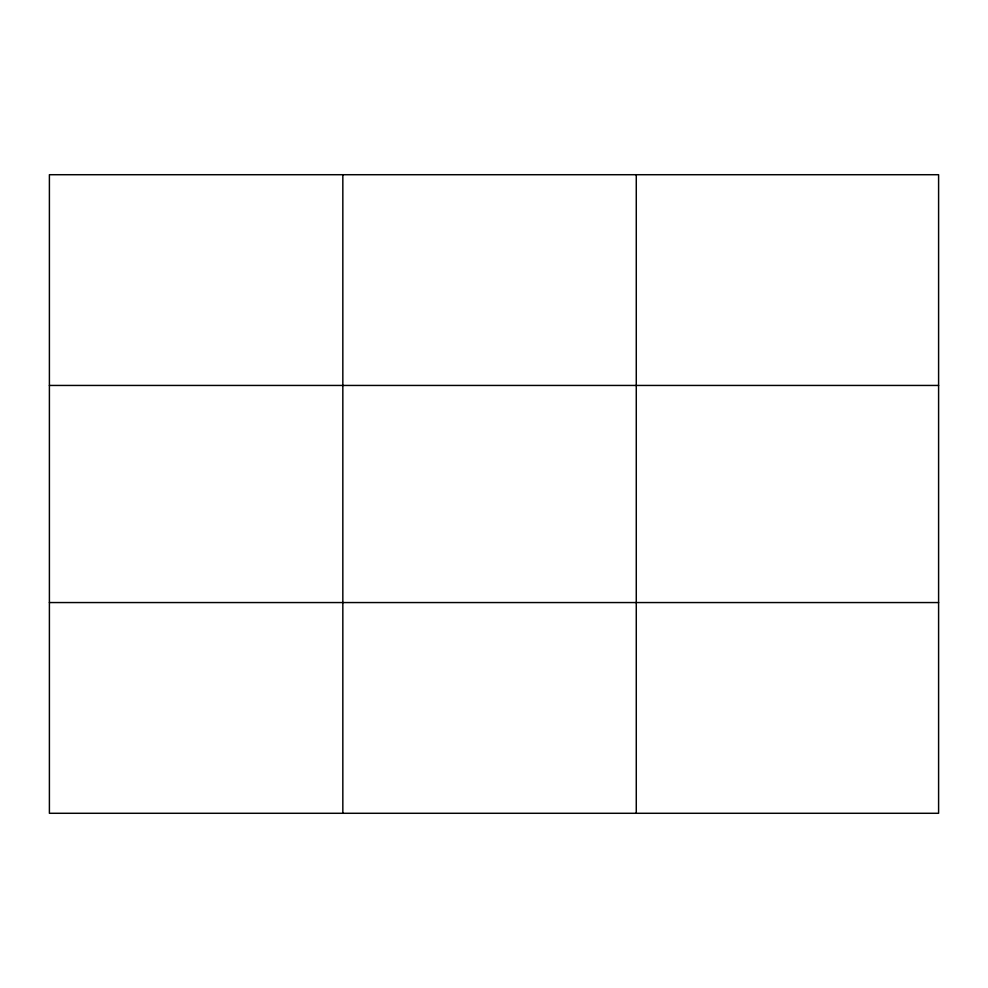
<?xml version="1.0" encoding="UTF-8"?>
<svg xmlns="http://www.w3.org/2000/svg" width="988" height="988" viewBox="0 0 988 988"><rect width="100%" height="100%" fill="white"/><g stroke="black" fill="none" stroke-linecap="round" stroke-linejoin="round"><path stroke-width="1.48" d="M342.836 813.285L342.836 174.715M636.272 813.285L636.272 174.715M938.6 602.557L938.6 813.285L49.4 813.285L49.4 174.715L938.6 174.715L938.6 602.557L49.4 602.557M49.4 385.444L938.6 385.444"/></g></svg>
